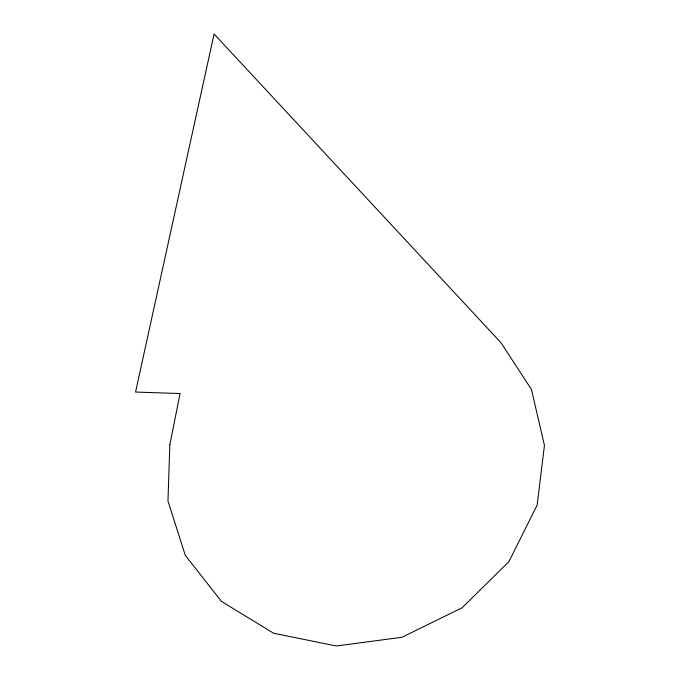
<?xml version="1.0" encoding="UTF-8"?>
<svg xmlns="http://www.w3.org/2000/svg" width="680" height="680" viewBox="0 0 680 680"><rect width="100%" height="100%" fill="white"/><g stroke="black" fill="none" stroke-linecap="round" stroke-linejoin="round"><path stroke-width="1.02" d="M169.839 444.728L167.969 501.058L185.274 555.305L221.408 601.375L273.572 633.216L336.286 646L401.948 637.27L462.043 607.818L508.904 561.637L537.14 505.087L544.45 445.425L531.462 389.495L501.024 342.771L214.081 34L135.549 392.037L180.055 393.541L169.839 444.728"/></g></svg>
